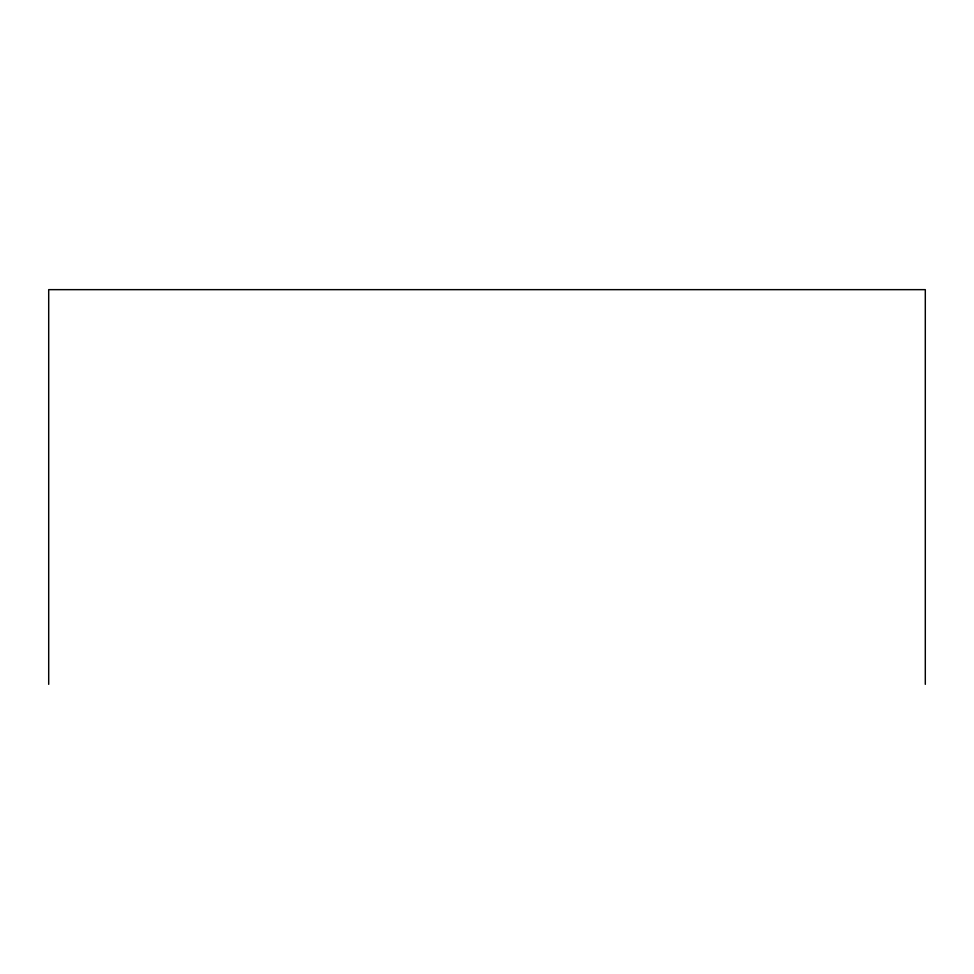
<?xml version="1.0" encoding="UTF-8"?>
<svg xmlns="http://www.w3.org/2000/svg" width="974" height="974" viewBox="0 0 974 974"><rect width="100%" height="100%" fill="white"/><g stroke="black" fill="none" stroke-linecap="round" stroke-linejoin="round"><path stroke-width="1.46" d="M925.3 684.345L925.3 289.655L48.7 289.655L48.7 684.345"/></g></svg>
